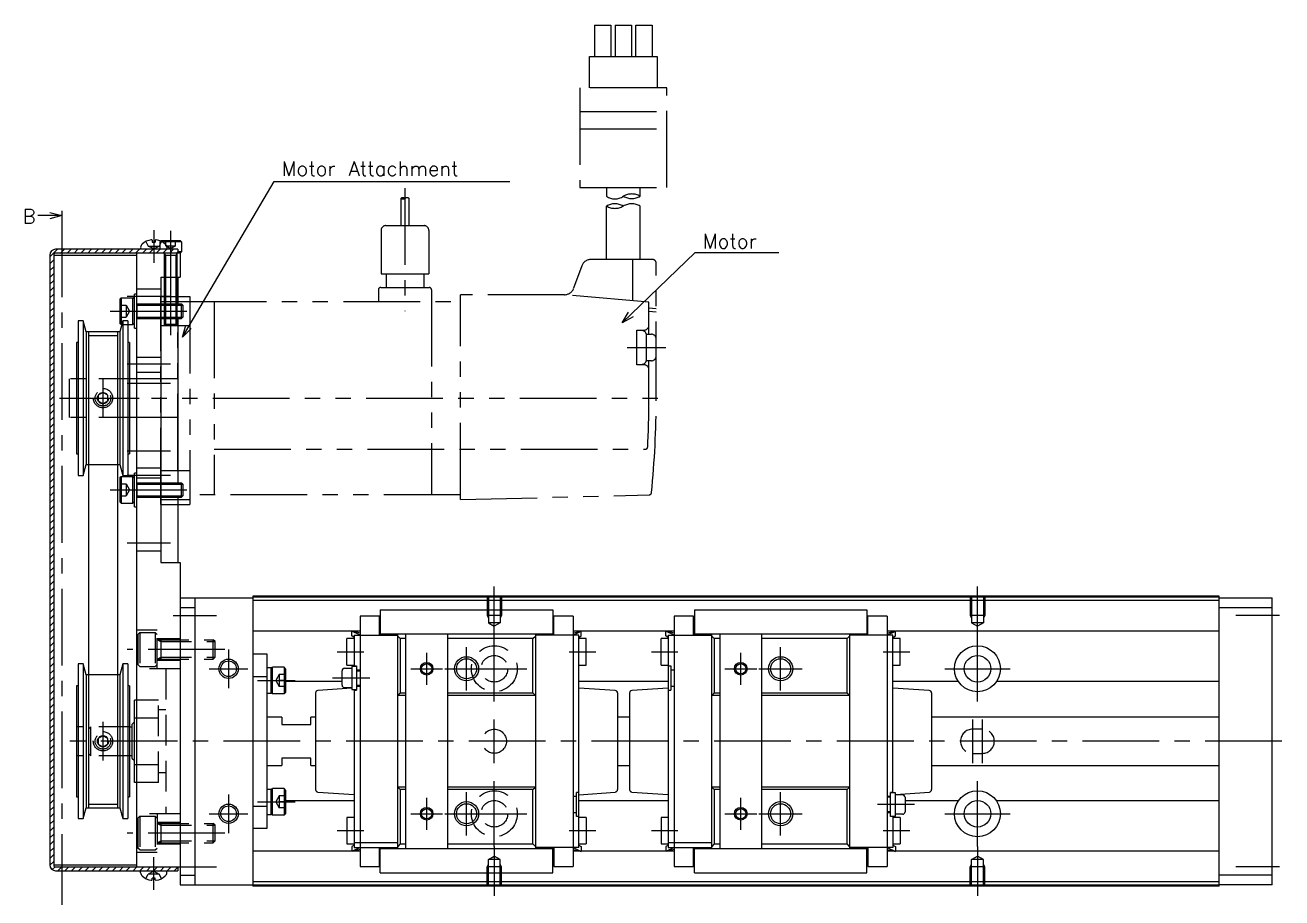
# Model space of a CAD drawing. Extents: x -2 to 451, y -8 to 279.
# Drawn here: x 187.6 to 447.8, y 98.9 to 279.5 of the extents above; entities that cross this region are included whole.
import ezdxf

# ---------------------------------------------------------------- set-up
doc = ezdxf.new("R2010")
doc.units = 0
doc.header["$LTSCALE"] = 0.5
for name, pattern in [('CENTER', [50.8, 31.75, -6.35, 6.35, -6.35]), ('DASHED', [19.05, 12.7, -6.35]), ('PHANTOM', [63.5, 31.75, -6.35, 6.35, -6.35, 6.35, -6.35])]:
    doc.linetypes.add(name, pattern=pattern)
for name, color, linetype in [('MSM_CENTER', 1, 'CENTER'), ('MSM_CONTINUOUS', 7, 'CONTINUOUS'), ('MSM_DASHED', 4, 'DASHED'), ('MSM_IMAGINARY', 6, 'PHANTOM'), ('MSM_NARROW', 5, 'CONTINUOUS'), ('MSM_PART_NUMBER', 7, 'CONTINUOUS')]:
    doc.layers.add(name, color=color, linetype=linetype)
doc.styles.get("Standard").update_dxf_attribs({"font": 'txt.shx', "height": 3, "bigfont": 'bigfont.shx'})

msp = doc.modelspace()

# ---------------------------------------------------------------- linework, layer by layer
at = {"layer": 'MSM_CENTER'}
for p, q in [((195.26, 239.06), (195.26, 97.3)), ((214.26, 237.06), (214.26, 230.3)), ((217.76, 236.9), (217.76, 215.3)), ((217.76, 223.3), (208.76, 223.3)), ((205.26, 220.3), (222.26, 220.3)), ((217.76, 209.3), (208.76, 209.3)), ((203.76, 206.3), (203.76, 198.3)), ((217.76, 205.3), (208.76, 205.3)), ((196.26, 202.3), (211.26, 202.3)), ((217.76, 191.3), (208.76, 191.3)), ((217.76, 186.3), (208.76, 186.3)), ((205.26, 183.3), (222.26, 183.3)), ((217.76, 172.3), (208.76, 172.3)), ((284.76, 153.09), (284.76, 163.3)), ((384.76, 153.09), (384.76, 163.3)), ((218.26, 157.3), (227.26, 157.3)), ((447.26, 157.3), (438.26, 157.3)), ((284.76, 139.55), (284.76, 153.05)), ((384.76, 139.55), (384.76, 153.05)), ((228.96, 150.3), (208.76, 150.3)), ((229.76, 150.3), (229.76, 142.3)), ((252.26, 149.8), (257.76, 149.8)), ((270.76, 143), (270.76, 149.6)), ((279.01, 141.8), (279.01, 150.8)), ((300.26, 149.8), (305.76, 149.8)), ((317.26, 149.8), (322.76, 149.8)), ((335.76, 143), (335.76, 149.6)), ((344.01, 141.8), (344.01, 150.8)), ((365.26, 149.8), (370.76, 149.8)), ((225.76, 146.3), (233.76, 146.3)), ((267.46, 146.3), (274.06, 146.3)), ((274.51, 146.3), (283.51, 146.3)), ((278.01, 146.3), (291.51, 146.3)), ((332.46, 146.3), (339.06, 146.3)), ((339.51, 146.3), (348.51, 146.3)), ((378.01, 146.3), (391.51, 146.3)), ((235.76, 143.86), (243.56, 143.86)), ((251.26, 144.4), (258.96, 144.4)), ((203.76, 135.3), (203.76, 127.3)), ((284.76, 126.8), (284.76, 135.8)), ((383.76, 135.8), (383.76, 126.8)), ((385.76, 135.8), (385.76, 126.8)), ((447.76, 131.3), (196.26, 131.3)), ((284.76, 109.55), (284.76, 123.05)), ((384.76, 109.55), (384.76, 123.05)), ((229.76, 120.3), (229.76, 112.3)), ((279.01, 111.8), (279.01, 120.8)), ((344.01, 111.8), (344.01, 120.8)), ((235.76, 118.74), (243.56, 118.74)), ((270.76, 113), (270.76, 119.6)), ((335.76, 113), (335.76, 119.6)), ((371.76, 118.2), (364.06, 118.2)), ((225.76, 116.3), (233.76, 116.3)), ((267.46, 116.3), (274.06, 116.3)), ((274.51, 116.3), (283.51, 116.3)), ((278.01, 116.3), (291.51, 116.3)), ((332.46, 116.3), (339.06, 116.3)), ((339.51, 116.3), (348.51, 116.3)), ((378.01, 116.3), (391.51, 116.3)), ((228.96, 112.3), (208.76, 112.3)), ((252.26, 112.8), (257.76, 112.8)), ((300.26, 112.8), (305.76, 112.8)), ((317.26, 112.8), (322.76, 112.8)), ((365.26, 112.8), (370.76, 112.8)), ((284.76, 109.51), (284.76, 99.3)), ((384.76, 109.51), (384.76, 99.3)), ((214.26, 100.54), (214.26, 107.3)), ((218.26, 105.3), (227.26, 105.3)), ((447.26, 105.3), (438.26, 105.3))]:
    msp.add_line(p, q, dxfattribs=at)
at = {"layer": 'MSM_CONTINUOUS'}
for p, q in [((195.26, 240.06), (190.26, 240.06)), ((192.76, 240.73), (195.26, 240.06)), ((195.26, 240.06), (192.76, 239.39)), ((195.26, 241.06), (195.26, 239.06)), ((213.93, 234.98), (213.95, 234.6)), ((213.95, 234.6), (214.58, 234.6)), ((214.59, 234.98), (214.58, 234.6)), ((215.67, 234.81), (215.76, 234.9)), ((215.76, 234.9), (219.76, 234.9)), ((220.01, 234.65), (215.98, 234.65)), ((219.76, 234.9), (220.01, 234.65)), ((220.01, 234.65), (220.01, 232.55)), ((192.76, 231.9), (192.76, 105.7)), ((193.56, 231.9), (193.56, 105.7)), ((193.56, 231.9), (210.76, 231.9)), ((219.26, 233.1), (193.96, 233.1)), ((219.76, 232.3), (193.96, 232.3)), ((210.76, 105.3), (210.76, 232.3)), ((211.55, 233.5), (211.51, 233.1)), ((216.98, 233.5), (217.01, 233.1)), ((219.26, 233.1), (219.26, 232.3)), ((220.01, 232.55), (219.26, 232.55)), ((219.76, 232.3), (220.01, 232.55)), ((219.76, 232.3), (219.76, 227.3)), ((215.76, 227.3), (215.76, 168.3)), ((215.76, 227.3), (219.76, 227.3)), ((216.46, 227.3), (216.46, 221.8)), ((219.06, 227.3), (219.06, 221.8)), ((219.26, 227.3), (219.26, 221.8)), ((210.76, 223.8), (210.26, 223.8)), ((210.26, 216.8), (210.26, 223.8)), ((207.26, 222.75), (207.56, 223.05)), ((207.26, 222.75), (207.26, 217.85)), ((207.56, 223.05), (209.96, 223.05)), ((207.56, 223.05), (207.56, 217.55)), ((210.26, 222.75), (209.96, 223.05)), ((209.96, 217.55), (209.96, 223.05)), ((215.76, 221.8), (219.99, 221.8)), ((219.99, 218.8), (219.99, 221.8)), ((219.99, 221.8), (220.26, 221.53)), ((220.26, 221.53), (220.26, 219.07)), ((215.76, 218.8), (219.99, 218.8)), ((216.46, 218.8), (216.46, 217.54)), ((219.06, 218.8), (219.06, 217.54)), ((219.26, 218.8), (219.26, 184.8)), ((220.26, 219.07), (219.99, 218.8)), ((198.62, 218.3), (198.62, 186.3)), ((199.66, 218.3), (198.62, 218.3)), ((199.66, 218.3), (199.66, 186.3)), ((200.26, 216.05), (199.66, 218.3)), ((200.26, 216.05), (200.26, 188.55)), ((207.26, 216.05), (200.26, 216.05)), ((200.76, 216.05), (200.76, 117.55)), ((206.76, 216.05), (206.76, 117.55)), ((207.86, 218.3), (207.26, 216.05)), ((207.56, 217.55), (207.26, 217.85)), ((207.26, 216.05), (207.26, 188.55)), ((207.56, 217.55), (207.66, 217.55)), ((207.86, 218.3), (207.86, 186.3)), ((208.9, 218.3), (207.86, 218.3)), ((208.9, 218.3), (208.9, 186.3)), ((208.9, 217.55), (209.96, 217.55)), ((210.26, 217.85), (209.96, 217.55)), ((210.26, 216.8), (210.76, 216.8)), ((219.06, 217.54), (216.46, 217.54)), ((216.7, 217.3), (216.46, 217.54)), ((218.82, 217.3), (216.7, 217.3)), ((218.82, 217.3), (219.06, 217.54)), ((198.26, 213.8), (198.26, 190.8)), ((198.62, 213.8), (198.26, 213.8)), ((209.26, 213.8), (208.9, 213.8)), ((209.26, 213.8), (209.26, 190.8)), ((198.26, 190.8), (198.62, 190.8)), ((208.9, 190.8), (209.26, 190.8)), ((199.66, 186.3), (200.26, 188.55)), ((200.26, 188.55), (200.76, 188.55)), ((206.76, 188.55), (207.26, 188.55)), ((207.26, 188.55), (207.86, 186.3)), ((198.62, 186.3), (199.66, 186.3)), ((207.26, 185.75), (207.56, 186.05)), ((207.26, 185.75), (207.26, 180.85)), ((207.56, 186.05), (209.96, 186.05)), ((207.56, 186.05), (207.56, 180.55)), ((207.86, 186.3), (208.9, 186.3)), ((210.26, 185.75), (209.96, 186.05)), ((209.96, 180.55), (209.96, 186.05)), ((210.76, 186.8), (210.26, 186.8)), ((210.26, 179.8), (210.26, 186.8)), ((215.76, 184.8), (219.99, 184.8)), ((219.99, 181.8), (219.99, 184.8)), ((219.99, 184.8), (220.26, 184.53)), ((220.26, 184.53), (220.26, 182.07)), ((207.56, 180.55), (207.26, 180.85)), ((207.56, 180.55), (209.96, 180.55)), ((210.26, 180.85), (209.96, 180.55)), ((210.26, 179.8), (210.76, 179.8)), ((215.76, 181.8), (219.99, 181.8)), ((219.26, 181.8), (219.26, 168.3)), ((220.26, 182.07), (219.99, 181.8)), ((215.76, 168.3), (219.76, 168.3)), ((219.76, 168.3), (219.76, 101.6)), ((434.76, 161.3), (234.76, 161.3)), ((234.76, 161.3), (234.76, 101.3)), ((434.76, 101.3), (434.76, 161.3)), ((219.76, 161), (234.76, 161)), ((219.76, 159), (222.76, 159)), ((222.76, 161), (222.76, 101.6)), ((434.76, 161.1), (234.76, 161.1)), ((434.76, 160.4), (234.76, 160.4)), ((434.76, 161), (445.76, 161)), ((434.76, 159), (445.76, 159)), ((445.76, 101.6), (445.76, 161)), ((256.96, 157.2), (256.96, 105.4)), ((260.96, 157.2), (256.96, 157.2)), ((260.96, 153.25), (260.96, 157.2)), ((261.16, 158.52), (296.86, 158.52)), ((261.16, 158.52), (261.16, 153.55)), ((296.86, 158.52), (296.86, 153.55)), ((301.06, 157.2), (297.06, 157.2)), ((297.06, 153.25), (297.06, 157.2)), ((301.06, 157.2), (301.06, 105.4)), ((321.96, 157.2), (321.96, 105.4)), ((325.96, 157.2), (321.96, 157.2)), ((325.96, 153.25), (325.96, 157.2)), ((326.16, 158.52), (361.86, 158.52)), ((326.16, 158.52), (326.16, 153.55)), ((361.86, 158.52), (361.86, 153.55)), ((362.06, 153.25), (362.06, 157.2)), ((366.06, 157.2), (362.06, 157.2)), ((366.06, 157.2), (366.06, 105.4)), ((255.26, 154.05), (234.76, 154.05)), ((255.26, 153.1), (255.26, 154.1)), ((256.96, 153.25), (255.26, 154.1)), ((256.96, 154.05), (255.36, 154.05)), ((256.96, 153.67), (255.46, 154.05)), ((260.96, 153.55), (296.86, 153.55)), ((264.76, 109.05), (264.76, 153.55)), ((266.41, 153.55), (266.41, 109.05)), ((275.11, 109.05), (275.11, 153.55)), ((293.26, 153.55), (293.26, 109.05)), ((301.06, 153.25), (302.76, 154.1)), ((302.66, 154.05), (301.06, 154.05)), ((301.06, 153.67), (302.56, 154.05)), ((302.76, 153.1), (302.76, 154.1)), ((320.26, 154.05), (302.76, 154.05)), ((321.96, 153.25), (320.26, 154.1)), ((320.26, 153.1), (320.26, 154.1)), ((321.96, 154.05), (320.36, 154.05)), ((321.96, 153.67), (320.46, 154.05)), ((325.96, 153.55), (361.86, 153.55)), ((329.76, 109.05), (329.76, 153.55)), ((331.41, 153.55), (331.41, 109.05)), ((340.11, 109.05), (340.11, 153.55)), ((358.26, 153.55), (358.26, 109.05)), ((366.06, 153.25), (367.76, 154.1)), ((366.06, 153.67), (367.56, 154.05)), ((367.66, 154.05), (366.06, 154.05)), ((367.76, 153.1), (367.76, 154.1)), ((434.76, 154.05), (367.76, 154.05)), ((254.26, 147.05), (254.26, 152.55)), ((255.76, 152.55), (254.26, 152.55)), ((255.76, 152.8), (255.26, 153.1)), ((255.76, 153.25), (255.76, 146.8)), ((255.76, 153.25), (264.76, 153.25)), ((264.76, 153.05), (265.26, 152.55)), ((265.26, 152.55), (265.26, 141.3)), ((266.41, 152.55), (265.26, 152.55)), ((292.76, 152.55), (275.11, 152.55)), ((292.76, 152.55), (293.26, 153.05)), ((292.76, 141.3), (292.76, 152.55)), ((302.26, 153.25), (293.26, 153.25)), ((302.26, 109.35), (302.26, 153.25)), ((302.26, 152.8), (302.76, 153.1)), ((303.76, 152.55), (302.26, 152.55)), ((303.76, 147.05), (303.76, 152.55)), ((319.26, 147.05), (319.26, 152.55)), ((320.76, 152.55), (319.26, 152.55)), ((320.76, 152.8), (320.26, 153.1)), ((320.76, 153.25), (320.76, 109.35)), ((320.76, 153.25), (329.76, 153.25)), ((329.76, 153.05), (330.26, 152.55)), ((331.41, 152.55), (330.26, 152.55)), ((330.26, 152.55), (330.26, 141.3)), ((357.76, 152.55), (340.11, 152.55)), ((357.76, 152.55), (358.26, 153.05)), ((357.76, 141.3), (357.76, 152.55)), ((367.26, 153.25), (358.26, 153.25)), ((367.26, 120.6), (367.26, 153.25)), ((367.26, 152.8), (367.76, 153.1)), ((368.76, 152.55), (367.26, 152.55)), ((368.76, 147.05), (368.76, 152.55)), ((237.76, 149.3), (234.76, 149.3)), ((237.76, 113.3), (237.76, 149.3)), ((198.62, 147.3), (198.62, 115.3)), ((199.66, 147.3), (198.62, 147.3)), ((199.66, 147.3), (199.66, 115.3)), ((200.26, 145.05), (199.66, 147.3)), ((207.86, 147.3), (207.26, 145.05)), ((207.86, 147.3), (207.86, 115.3)), ((208.9, 147.3), (207.86, 147.3)), ((208.9, 147.3), (208.9, 115.3)), ((238.56, 146.46), (237.76, 146.46)), ((238.56, 146.31), (238.86, 146.61)), ((238.56, 141.26), (238.56, 146.46)), ((238.86, 141.11), (238.86, 146.61)), ((241.26, 146.61), (238.86, 146.61)), ((241.26, 146.61), (241.26, 141.11)), ((241.56, 146.31), (241.26, 146.61)), ((241.56, 146.31), (241.56, 141.41)), ((253.26, 142.9), (253.26, 145.9)), ((253.76, 146.4), (255.26, 146.4)), ((254.26, 147.05), (255.76, 147.05)), ((256.26, 146.8), (255.26, 146.8)), ((255.26, 146.8), (255.26, 142)), ((255.76, 146.9), (256.26, 146.9)), ((256.26, 146.9), (256.26, 141.9)), ((256.26, 146.1), (256.96, 146.1)), ((256.26, 145.9), (256.96, 145.9)), ((302.26, 147.05), (303.76, 147.05)), ((319.26, 147.05), (320.76, 147.05)), ((320.76, 146.9), (321.26, 146.9)), ((321.26, 146.9), (321.26, 141.9)), ((321.26, 146.1), (321.96, 146.1)), ((367.26, 147.05), (368.76, 147.05)), ((200.26, 145.05), (200.26, 117.55)), ((200.76, 145.05), (200.26, 145.05)), ((207.26, 145.05), (206.76, 145.05)), ((207.26, 145.05), (207.26, 117.55)), ((234.76, 144.72), (237.76, 144.72)), ((253.26, 143.66), (241.56, 143.66)), ((320.76, 143.66), (302.26, 143.66)), ((380.81, 143.66), (367.26, 143.66)), ((434.76, 143.66), (388.71, 143.66)), ((198.26, 142.8), (198.26, 119.8)), ((198.62, 142.8), (198.26, 142.8)), ((209.26, 142.8), (208.9, 142.8)), ((209.26, 142.8), (209.26, 119.8)), ((237.76, 141.26), (238.56, 141.26)), ((238.56, 141.41), (238.86, 141.11)), ((241.26, 141.11), (238.86, 141.11)), ((241.26, 141.11), (241.56, 141.41)), ((247.76, 141.3), (247.76, 121.3)), ((255.26, 142.27), (248.23, 141.8)), ((253.76, 142.4), (255.26, 142.4)), ((255.26, 142), (256.26, 142)), ((255.76, 142), (255.76, 109.35)), ((255.76, 141.9), (256.26, 141.9)), ((256.26, 142.9), (256.96, 142.9)), ((256.26, 142.7), (256.96, 142.7)), ((265.26, 141.3), (264.76, 140.8)), ((266.41, 140.8), (264.76, 140.8)), ((265.26, 141.3), (266.41, 141.3)), ((275.11, 141.3), (292.76, 141.3)), ((293.26, 140.8), (275.11, 140.8)), ((293.26, 140.8), (292.76, 141.3)), ((309.79, 141.8), (302.26, 142.3)), ((310.26, 141.3), (310.26, 121.3)), ((312.76, 141.3), (312.76, 121.3)), ((320.76, 142.3), (313.23, 141.8)), ((320.76, 141.9), (321.26, 141.9)), ((321.26, 142.7), (321.96, 142.7)), ((330.26, 141.3), (329.76, 140.8)), ((331.41, 140.8), (329.76, 140.8)), ((330.26, 141.3), (331.41, 141.3)), ((340.11, 141.3), (357.76, 141.3)), ((358.26, 140.8), (340.11, 140.8)), ((358.26, 140.8), (357.76, 141.3)), ((374.79, 141.8), (367.26, 142.3)), ((375.26, 141.3), (375.26, 121.3)), ((210.26, 122.8), (210.26, 139.8)), ((210.76, 139.8), (210.26, 139.8)), ((210.26, 135.3), (209.76, 134.8)), ((210.26, 136.12), (210.76, 136.12)), ((240.76, 136.3), (237.76, 136.3)), ((240.76, 136.3), (240.76, 134.8)), ((247.76, 136.3), (246.76, 136.3)), ((246.76, 134.8), (246.76, 136.3)), ((312.76, 136.3), (310.26, 136.3)), ((434.76, 136.3), (375.26, 136.3)), ((209.26, 134.3), (209.76, 134.3)), ((209.76, 134.8), (209.76, 127.8)), ((240.76, 134.8), (246.76, 134.8)), ((209.76, 128.3), (209.26, 128.3)), ((209.76, 127.8), (210.26, 127.3)), ((246.76, 127.8), (240.76, 127.8)), ((240.76, 127.8), (240.76, 126.3)), ((246.76, 126.3), (246.76, 127.8)), ((210.26, 126.48), (210.76, 126.48)), ((237.76, 126.3), (240.76, 126.3)), ((246.76, 126.3), (247.76, 126.3)), ((310.26, 126.3), (312.76, 126.3)), ((375.26, 126.3), (434.76, 126.3)), ((210.76, 122.8), (210.26, 122.8)), ((198.26, 119.8), (198.62, 119.8)), ((208.9, 119.8), (209.26, 119.8)), ((238.56, 121.34), (237.76, 121.34)), ((238.56, 121.19), (238.86, 121.49)), ((238.56, 116.14), (238.56, 121.34)), ((238.86, 115.99), (238.86, 121.49)), ((241.26, 121.49), (238.86, 121.49)), ((241.56, 121.19), (241.26, 121.49)), ((241.26, 121.49), (241.26, 115.99)), ((241.56, 121.19), (241.56, 116.29)), ((248.23, 120.8), (255.76, 120.3)), ((264.76, 121.8), (265.26, 121.3)), ((266.41, 121.8), (264.76, 121.8)), ((265.26, 121.3), (265.26, 110.05)), ((266.41, 121.3), (265.26, 121.3)), ((293.26, 121.8), (275.11, 121.8)), ((292.76, 121.3), (275.11, 121.3)), ((292.76, 121.3), (293.26, 121.8)), ((292.76, 110.05), (292.76, 121.3)), ((301.76, 119.9), (301.06, 119.9)), ((302.26, 120.7), (301.76, 120.7)), ((301.76, 115.7), (301.76, 120.7)), ((302.26, 120.23), (309.8, 120.8)), ((313.23, 120.8), (320.76, 120.3)), ((331.41, 121.8), (329.76, 121.8)), ((329.76, 121.8), (330.26, 121.3)), ((331.41, 121.3), (330.26, 121.3)), ((330.26, 121.3), (330.26, 110.05)), ((358.26, 121.8), (340.11, 121.8)), ((357.76, 121.3), (340.11, 121.3)), ((357.76, 121.3), (358.26, 121.8)), ((357.76, 110.05), (357.76, 121.3)), ((366.76, 119.9), (366.06, 119.9)), ((366.76, 119.7), (366.06, 119.7)), ((367.26, 120.7), (366.76, 120.7)), ((366.76, 115.7), (366.76, 120.7)), ((367.76, 120.6), (366.76, 120.6)), ((367.76, 120.27), (374.8, 120.8)), ((367.76, 115.8), (367.76, 120.6)), ((369.26, 120.2), (367.76, 120.2)), ((369.76, 119.7), (369.76, 116.7)), ((199.66, 115.3), (200.26, 117.55)), ((200.26, 117.55), (207.26, 117.55)), ((207.26, 117.55), (207.86, 115.3)), ((234.76, 117.88), (237.76, 117.88)), ((255.81, 118.94), (241.56, 118.94)), ((320.76, 118.94), (302.26, 118.94)), ((380.81, 118.94), (369.76, 118.94)), ((434.76, 118.94), (388.71, 118.94)), ((198.62, 115.3), (199.66, 115.3)), ((207.86, 115.3), (208.9, 115.3)), ((237.76, 116.14), (238.56, 116.14)), ((238.56, 116.29), (238.86, 115.99)), ((241.26, 115.99), (238.86, 115.99)), ((241.26, 115.99), (241.56, 116.29)), ((254.26, 115.55), (254.26, 110.05)), ((255.76, 115.55), (254.26, 115.55)), ((301.76, 116.5), (301.06, 116.5)), ((302.26, 115.7), (301.76, 115.7)), ((303.76, 115.55), (302.26, 115.55)), ((303.76, 115.55), (303.76, 110.05)), ((320.76, 115.55), (319.26, 115.55)), ((319.26, 115.55), (319.26, 110.05)), ((366.76, 116.7), (366.06, 116.7)), ((366.76, 116.5), (366.06, 116.5)), ((366.76, 115.8), (367.76, 115.8)), ((367.26, 115.7), (366.76, 115.7)), ((367.26, 115.8), (367.26, 109.35)), ((368.76, 115.55), (367.26, 115.55)), ((369.26, 116.2), (367.76, 116.2)), ((368.76, 115.55), (368.76, 110.05)), ((234.76, 113.3), (237.76, 113.3)), ((254.26, 110.05), (255.76, 110.05)), ((255.76, 109.8), (255.26, 109.5)), ((255.26, 109.5), (255.26, 108.5)), ((256.96, 109.35), (255.26, 108.5)), ((255.76, 110.35), (264.76, 110.35)), ((255.76, 109.35), (264.76, 109.35)), ((260.96, 105.4), (260.96, 109.35)), ((265.26, 110.05), (264.76, 109.55)), ((265.26, 110.05), (266.41, 110.05)), ((275.11, 110.05), (292.76, 110.05)), ((293.26, 109.55), (292.76, 110.05)), ((302.26, 109.35), (293.26, 109.35)), ((297.06, 109.35), (297.06, 105.4)), ((301.06, 109.35), (302.76, 108.5)), ((302.26, 110.05), (303.76, 110.05)), ((302.26, 109.8), (302.76, 109.5)), ((302.76, 109.5), (302.76, 108.5)), ((319.26, 110.05), (320.76, 110.05)), ((320.76, 109.8), (320.26, 109.5)), ((320.26, 109.5), (320.26, 108.5)), ((321.96, 109.35), (320.26, 108.5)), ((320.76, 110.35), (329.76, 110.35)), ((320.76, 109.35), (329.76, 109.35)), ((325.96, 105.4), (325.96, 109.35)), ((330.26, 110.05), (329.76, 109.55)), ((330.26, 110.05), (331.41, 110.05)), ((340.11, 110.05), (357.76, 110.05)), ((358.26, 109.55), (357.76, 110.05)), ((367.26, 109.35), (358.26, 109.35)), ((362.06, 109.35), (362.06, 105.4)), ((366.06, 109.35), (367.76, 108.5)), ((367.26, 110.05), (368.76, 110.05)), ((367.26, 109.8), (367.76, 109.5)), ((367.76, 109.5), (367.76, 108.5)), ((255.26, 108.55), (234.76, 108.55)), ((256.96, 108.55), (255.36, 108.55)), ((256.96, 108.92), (255.46, 108.55)), ((297.06, 109.05), (260.96, 109.05)), ((261.16, 104.08), (261.16, 109.05)), ((296.86, 104.08), (296.86, 109.05)), ((301.06, 108.92), (302.56, 108.55)), ((302.66, 108.55), (301.06, 108.55)), ((320.26, 108.55), (302.76, 108.55)), ((321.96, 108.55), (320.36, 108.55)), ((321.96, 108.92), (320.46, 108.55)), ((362.06, 109.05), (325.96, 109.05)), ((326.16, 104.08), (326.16, 109.05)), ((361.86, 104.08), (361.86, 109.05)), ((366.06, 108.92), (367.56, 108.55)), ((367.66, 108.55), (366.06, 108.55)), ((434.76, 108.55), (367.76, 108.55)), ((193.56, 105.7), (210.76, 105.7)), ((193.96, 105.3), (219.76, 105.3)), ((193.96, 104.5), (219.26, 104.5)), ((211.55, 104.1), (211.51, 104.5)), ((216.98, 104.1), (217.01, 104.5)), ((219.26, 105.3), (219.26, 104.5)), ((256.96, 105.4), (260.96, 105.4)), ((261.16, 106.55), (260.96, 106.55)), ((261.16, 104.08), (296.86, 104.08)), ((297.06, 106.55), (296.86, 106.55)), ((297.06, 105.4), (301.06, 105.4)), ((321.96, 105.4), (325.96, 105.4)), ((326.16, 106.55), (325.96, 106.55)), ((326.16, 104.08), (361.86, 104.08)), ((362.06, 106.55), (361.86, 106.55)), ((362.06, 105.4), (366.06, 105.4)), ((213.93, 102.62), (213.95, 103)), ((214.58, 103), (213.95, 103)), ((214.59, 102.62), (214.58, 103)), ((219.76, 103.6), (222.76, 103.6)), ((219.76, 101.6), (234.76, 101.6)), ((434.76, 102.2), (234.76, 102.2)), ((434.76, 101.5), (234.76, 101.5)), ((445.76, 103.6), (434.76, 103.6)), ((445.76, 101.6), (434.76, 101.6)), ((434.76, 101.3), (234.76, 101.3))]:
    msp.add_line(p, q, dxfattribs=at)
for centre, radius in [((384.76, 146.3), 4.75), ((279.01, 146.3), 2.07), ((344.01, 146.3), 2.07), ((384.76, 146.3), 2.75), ((229.76, 146.3), 1.62), ((270.76, 146.3), 1.06), ((335.76, 146.3), 1.06), ((384.76, 116.3), 4.75), ((229.76, 116.3), 1.62), ((270.76, 116.3), 1.06), ((279.01, 116.3), 2.07), ((335.76, 116.3), 1.06), ((344.01, 116.3), 2.07), ((384.76, 116.3), 2.75)]:
    msp.add_circle(centre, radius, dxfattribs=at)
for centre, radius, start, end in [((212.54, 233.42), 1, 133.4267, 175), ((214.26, 231.6), 3.5, 98.5396, 133.4267), ((213.73, 234.78), 0.284, 44.1872, 87.0617), ((214.8, 234.78), 0.284, 92.9383, 135.8128), ((214.26, 231.6), 3.5, 46.5733, 81.4604), ((215.98, 233.42), 1, 5, 46.5733), ((193.96, 231.9), 1.2, 90, 180), ((193.96, 231.9), 0.4, 90, 180), ((253.76, 145.9), 0.5, 90, 180), ((248.26, 141.3), 0.5, 93.8066, 180), ((253.76, 142.9), 0.5, 180, 270), ((309.76, 141.3), 0.5, 0, 86.1934), ((313.26, 141.3), 0.5, 93.8066, 180), ((374.76, 141.3), 0.5, 0, 86.1934), ((248.26, 121.3), 0.5, 180, 266.1934), ((309.76, 121.3), 0.5, 274.3133, 0), ((313.26, 121.3), 0.5, 180, 266.1934), ((369.26, 119.7), 0.5, 0, 90), ((374.76, 121.3), 0.5, 274.3133, 0), ((369.26, 116.7), 0.5, 270, 0), ((193.96, 105.7), 1.2, 180, 270), ((193.96, 105.7), 0.4, 180, 270), ((212.54, 104.18), 1, 185, 226.5733), ((215.98, 104.18), 1, 313.4267, 355), ((214.26, 106), 3.5, 226.5733, 261.4604), ((213.73, 102.82), 0.284, 272.9383, 315.8128), ((214.8, 102.82), 0.284, 224.1872, 267.0617), ((214.26, 106), 3.5, 278.5396, 313.4267)]:
    msp.add_arc(centre, radius, start, end, dxfattribs=at)
at = {"layer": 'MSM_DASHED'}
for p, q in [((212.65, 234.71), (213.12, 233.77)), ((215.87, 234.71), (215.41, 233.77)), ((215.51, 234.65), (215.67, 234.81)), ((215.51, 234.65), (215.51, 233.1)), ((215.98, 234.65), (215.51, 234.65)), ((216.76, 233.8), (216.76, 234.9)), ((217.76, 234.9), (217.76, 233.8)), ((218.76, 233.8), (218.76, 234.9)), ((214.26, 233.17), (213.12, 233.77)), ((213.12, 233.77), (215.41, 233.77)), ((214.26, 233.17), (215.41, 233.77)), ((216.46, 232.2), (216.46, 227.3)), ((219.06, 231.81), (216.46, 231.81)), ((216.7, 231.81), (216.7, 227.3)), ((216.76, 233.8), (218.76, 233.8)), ((217.76, 233.22), (216.76, 233.8)), ((218.76, 233.8), (217.76, 233.22)), ((218.82, 231.81), (218.82, 227.3)), ((219.06, 232.2), (219.06, 227.3)), ((210.76, 224.9), (215.76, 224.9)), ((207.26, 221.55), (208.56, 221.55)), ((208.56, 221.55), (208.56, 219.05)), ((208.56, 221.55), (209.28, 220.3)), ((210.76, 221.8), (215.76, 221.8)), ((210.76, 221.55), (210.8, 221.53)), ((210.8, 221.8), (210.8, 218.8)), ((210.8, 221.53), (215.76, 221.53)), ((207.26, 220.3), (208.56, 220.3)), ((207.26, 219.05), (208.56, 219.05)), ((209.28, 220.3), (208.56, 219.05)), ((210.76, 219.05), (210.8, 219.07)), ((210.76, 218.8), (215.76, 218.8)), ((210.8, 219.07), (215.76, 219.07)), ((207.66, 217.55), (208.9, 217.55)), ((200.76, 215.29), (206.76, 215.29)), ((210.76, 210.8), (215.76, 210.8)), ((209.26, 206.3), (198.26, 206.3)), ((210.76, 207.7), (215.76, 207.7)), ((203.76, 203.45), (202.76, 202.88)), ((204.76, 202.88), (203.76, 203.45)), ((202.76, 202.88), (202.76, 201.72)), ((202.76, 201.72), (203.76, 201.15)), ((203.76, 201.15), (204.76, 201.72)), ((204.76, 201.72), (204.76, 202.88)), ((209.26, 198.3), (198.26, 198.3)), ((200.76, 188.55), (206.76, 188.55)), ((210.76, 187.9), (215.76, 187.9)), ((210.76, 185.8), (215.76, 185.8)), ((210.76, 184.8), (215.76, 184.8)), ((210.8, 184.8), (210.8, 181.8)), ((207.26, 184.55), (208.56, 184.55)), ((207.26, 183.3), (208.56, 183.3)), ((208.56, 184.55), (208.56, 182.05)), ((208.56, 184.55), (209.28, 183.3)), ((209.28, 183.3), (208.56, 182.05)), ((210.76, 184.55), (210.8, 184.53)), ((210.8, 184.53), (215.76, 184.53)), ((207.26, 182.05), (208.56, 182.05)), ((210.76, 182.05), (210.8, 182.07)), ((210.76, 181.8), (215.76, 181.8)), ((210.8, 182.07), (215.76, 182.07)), ((210.76, 170.7), (215.76, 170.7)), ((283.26, 161.3), (283.26, 157.3)), ((283.53, 161.3), (283.53, 155.8)), ((285.99, 161.3), (285.99, 155.8)), ((286.26, 161.3), (286.26, 157.3)), ((383.26, 161.3), (383.26, 157.3)), ((383.53, 161.3), (383.53, 155.8)), ((385.99, 161.3), (385.99, 155.8)), ((386.26, 161.3), (386.26, 157.3)), ((286.26, 157.3), (283.26, 157.3)), ((283.26, 157.3), (283.53, 156.83)), ((286.26, 157.3), (285.99, 156.83)), ((383.26, 157.3), (383.53, 156.83)), ((386.26, 157.3), (383.26, 157.3)), ((386.26, 157.3), (385.99, 156.83)), ((214.96, 154.3), (210.76, 154.3)), ((210.96, 153.4), (211.36, 153.8)), ((211.36, 153.8), (211.36, 146.8)), ((211.36, 153.8), (214.56, 153.8)), ((214.56, 153.8), (214.56, 146.8)), ((214.96, 153.4), (214.56, 153.8)), ((214.96, 146.3), (214.96, 154.3)), ((285.99, 155.8), (283.53, 155.8)), ((283.53, 155.8), (284.76, 155.09)), ((285.99, 155.8), (284.76, 155.09)), ((385.99, 155.8), (383.53, 155.8)), ((383.53, 155.8), (384.76, 155.09)), ((385.99, 155.8), (384.76, 155.09)), ((210.96, 153.4), (210.96, 147.2)), ((214.96, 152.55), (219.76, 152.55)), ((215.06, 152.33), (215.76, 151.92)), ((215.16, 152.3), (226.58, 152.3)), ((215.76, 152.3), (215.76, 148.3)), ((215.76, 151.92), (226.96, 151.92)), ((226.58, 148.3), (226.58, 152.3)), ((226.96, 151.92), (226.58, 152.3)), ((226.96, 148.68), (226.96, 151.92)), ((215.06, 148.27), (215.76, 148.68)), ((215.16, 148.3), (226.58, 148.3)), ((215.76, 148.68), (226.96, 148.68)), ((226.58, 148.3), (226.96, 148.68)), ((219.76, 146.3), (210.76, 146.3)), ((211.36, 146.8), (210.96, 147.2)), ((211.36, 146.8), (214.56, 146.8)), ((214.56, 146.8), (214.96, 147.2)), ((214.96, 148.05), (219.76, 148.05)), ((216.76, 146.3), (216.76, 116.3)), ((206.76, 145.05), (200.76, 145.05)), ((240.26, 145.11), (239.54, 143.86)), ((239.54, 143.86), (240.26, 142.61)), ((240.26, 145.11), (240.26, 142.61)), ((241.56, 145.11), (240.26, 145.11)), ((241.56, 143.86), (240.26, 143.86)), ((241.56, 142.61), (240.26, 142.61)), ((215.26, 139.8), (210.76, 139.8)), ((215.26, 122.8), (215.26, 139.8)), ((210.76, 136.12), (215.26, 136.12)), ((216.76, 137.8), (215.26, 137.8)), ((209.26, 134.3), (198.26, 134.3)), ((201.26, 134.3), (200.76, 133.8)), ((201.26, 128.3), (201.26, 134.3)), ((385.76, 133.8), (383.76, 133.8)), ((203.76, 132.45), (202.76, 131.88)), ((202.76, 131.88), (202.76, 130.72)), ((202.76, 130.72), (203.76, 130.15)), ((204.76, 131.88), (203.76, 132.45)), ((203.76, 130.15), (204.76, 130.72)), ((204.76, 130.72), (204.76, 131.88)), ((209.26, 128.3), (198.26, 128.3)), ((200.76, 128.8), (201.26, 128.3)), ((383.76, 128.8), (385.76, 128.8)), ((210.76, 126.48), (215.26, 126.48)), ((215.26, 122.8), (210.76, 122.8)), ((216.76, 124.8), (215.26, 124.8)), ((240.26, 119.99), (239.54, 118.74)), ((241.56, 119.99), (240.26, 119.99)), ((240.26, 119.99), (240.26, 117.49)), ((200.76, 118.31), (206.76, 118.31)), ((239.54, 118.74), (240.26, 117.49)), ((241.56, 118.74), (240.26, 118.74)), ((241.56, 117.49), (240.26, 117.49)), ((219.76, 116.3), (210.76, 116.3)), ((210.96, 115.4), (211.36, 115.8)), ((210.96, 115.4), (210.96, 109.2)), ((211.36, 115.8), (211.36, 108.8)), ((211.36, 115.8), (214.56, 115.8)), ((214.56, 115.8), (214.56, 108.8)), ((214.96, 115.4), (214.56, 115.8)), ((214.96, 116.3), (214.96, 108.3)), ((214.96, 114.55), (219.76, 114.55)), ((215.06, 114.33), (215.76, 113.92)), ((215.16, 114.3), (226.58, 114.3)), ((215.76, 114.3), (215.76, 110.3)), ((215.76, 113.92), (226.96, 113.92)), ((226.58, 110.3), (226.58, 114.3)), ((226.96, 113.92), (226.58, 114.3)), ((226.96, 110.68), (226.96, 113.92)), ((214.96, 110.05), (219.76, 110.05)), ((215.06, 110.27), (215.76, 110.68)), ((215.16, 110.3), (226.58, 110.3)), ((215.76, 110.68), (226.96, 110.68)), ((226.58, 110.3), (226.96, 110.68)), ((214.96, 108.3), (210.76, 108.3)), ((211.36, 108.8), (210.96, 109.2)), ((211.36, 108.8), (214.56, 108.8)), ((214.56, 108.8), (214.96, 109.2)), ((283.53, 106.8), (284.76, 107.51)), ((283.53, 101.3), (283.53, 106.8)), ((285.99, 106.8), (283.53, 106.8)), ((285.99, 106.8), (284.76, 107.51)), ((285.99, 101.3), (285.99, 106.8)), ((383.53, 106.8), (384.76, 107.51)), ((383.53, 101.3), (383.53, 106.8)), ((385.99, 106.8), (383.53, 106.8)), ((385.99, 106.8), (384.76, 107.51)), ((385.99, 101.3), (385.99, 106.8)), ((214.26, 104.43), (213.12, 103.83)), ((214.26, 104.43), (215.41, 103.83)), ((283.26, 105.3), (283.53, 105.77)), ((283.26, 101.3), (283.26, 105.3)), ((286.26, 105.3), (283.26, 105.3)), ((286.26, 105.3), (285.99, 105.77)), ((286.26, 101.3), (286.26, 105.3)), ((383.26, 105.3), (383.53, 105.77)), ((383.26, 101.3), (383.26, 105.3)), ((386.26, 105.3), (383.26, 105.3)), ((386.26, 105.3), (385.99, 105.77)), ((386.26, 101.3), (386.26, 105.3)), ((212.65, 102.89), (213.12, 103.83)), ((215.41, 103.83), (213.12, 103.83)), ((215.87, 102.89), (215.41, 103.83))]:
    msp.add_line(p, q, dxfattribs=at)
for centre, radius in [((203.76, 202.3), 2), ((203.76, 202.3), 1.62), ((203.76, 202.3), 1.15), ((284.76, 146.3), 4.75), ((284.76, 146.3), 2.75), ((203.76, 131.3), 2), ((203.76, 131.3), 1.62), ((284.76, 131.3), 2.5), ((203.76, 131.3), 1.15), ((284.76, 116.3), 4.75), ((284.76, 116.3), 2.75)]:
    msp.add_circle(centre, radius, dxfattribs=at)
for centre, radius, start, end in [((216.36, 232.2), 0.1, 0, 90), ((219.16, 232.2), 0.1, 90, 180), ((215.16, 152.5), 0.2, 180, 270), ((215.16, 148.1), 0.2, 90, 180), ((383.76, 131.3), 2.5, 90, 270), ((385.76, 131.3), 2.5, 270, 90), ((215.16, 114.5), 0.2, 180, 270), ((215.16, 110.1), 0.2, 90, 180)]:
    msp.add_arc(centre, radius, start, end, dxfattribs=at)
at = {"layer": 'MSM_IMAGINARY'}
for p, q in [((305.46, 279.48), (308.86, 279.48)), ((305.46, 279.48), (305.46, 272.98)), ((308.86, 279.48), (308.86, 272.98)), ((309.76, 279.48), (313.16, 279.48)), ((309.76, 279.48), (309.76, 272.98)), ((313.16, 279.48), (313.16, 272.98)), ((314.06, 279.48), (317.46, 279.48)), ((314.06, 272.98), (314.06, 279.48)), ((317.46, 279.48), (317.46, 272.98)), ((304.46, 272.98), (318.46, 272.98)), ((304.46, 266.48), (304.46, 272.98)), ((318.46, 272.98), (318.46, 266.48)), ((320.46, 266.48), (302.46, 266.48)), ((302.46, 266.48), (302.46, 245.86)), ((320.46, 245.86), (320.46, 266.48)), ((302.46, 261.63), (320.46, 261.63)), ((302.46, 258.03), (320.46, 258.03)), ((266.26, 245.75), (266.26, 220.3)), ((302.46, 245.86), (320.46, 245.86)), ((307.96, 245.86), (307.96, 244.07)), ((314.96, 244.07), (314.96, 245.86)), ((265.41, 243.64), (265.41, 238)), ((267.11, 238), (267.11, 243.64)), ((307.96, 231), (307.96, 242.04)), ((314.96, 231), (314.96, 242.04)), ((261.31, 237), (261.31, 228)), ((262.31, 238), (270.21, 238)), ((271.21, 237), (271.21, 228)), ((302.88, 229.68), (301.18, 225.02)), ((317.46, 231), (304.76, 231)), ((313.46, 222.46), (313.46, 231)), ((318.26, 202.3), (318.26, 230.2)), ((261.31, 228), (271.21, 228)), ((262.36, 228), (262.36, 225.2)), ((270.16, 228), (270.16, 225.2)), ((217.76, 225.3), (217.76, 215.3)), ((260.76, 224.7), (260.76, 222.3)), ((261.26, 225.2), (271.26, 225.2)), ((271.76, 224.7), (271.76, 182.3)), ((277.76, 181.3), (277.76, 223.7)), ((299.3, 223.7), (277.76, 223.7)), ((316.76, 222.17), (299.3, 223.7)), ((215.76, 180.3), (215.76, 223.3)), ((215.76, 223.3), (221.76, 223.3)), ((215.76, 222.3), (221.76, 222.3)), ((216.46, 223.3), (216.46, 217.3)), ((216.7, 223.3), (216.7, 217.3)), ((218.82, 223.3), (218.82, 217.3)), ((219.06, 223.3), (219.06, 217.3)), ((221.76, 223.3), (221.76, 180.3)), ((221.76, 222.3), (277.76, 222.3)), ((226.76, 222.3), (226.76, 182.3)), ((316.76, 215.53), (316.76, 222.17)), ((318.26, 220.76), (316.76, 220.89)), ((318.26, 220.06), (316.76, 220.19)), ((215.76, 217.3), (221.76, 217.3)), ((219.26, 187.3), (219.26, 217.3)), ((314.26, 216.38), (315.76, 216.38)), ((314.26, 209.18), (314.26, 216.38)), ((315.26, 216.28), (314.26, 216.28)), ((316.23, 215.53), (317.26, 215.53)), ((316.26, 210.28), (316.26, 215.28)), ((312.26, 212.78), (320.26, 212.78)), ((314.26, 209.28), (315.26, 209.28)), ((315.76, 209.18), (314.26, 209.18)), ((317.26, 210.03), (316.26, 210.03)), ((316.76, 202.3), (316.76, 210.03)), ((219.26, 206.3), (196.76, 206.3)), ((196.76, 206.3), (196.76, 198.3)), ((194.76, 202.3), (320.26, 202.3)), ((219.26, 198.3), (196.76, 198.3)), ((226.76, 191.73), (316, 191.73)), ((215.76, 187.3), (221.76, 187.3)), ((277.76, 182.3), (221.76, 182.3)), ((277.76, 181.3), (316.82, 182.29)), ((215.76, 181.3), (221.76, 181.3)), ((215.76, 180.3), (221.76, 180.3))]:
    msp.add_line(p, q, dxfattribs=at)
for centre, radius, start, end in [((313.21, 241.04), 3.5, 60.0014, 120.0014), ((265.84, 242.9), 0.85, 60.0009, 119.999), ((265.84, 244.37), 0.85, 240.001, 299.999), ((266.69, 242.9), 0.85, 59.9987, 119.999), ((309.71, 239.01), 3.5, 60.0014, 120.1319), ((309.71, 245.07), 3.5, 239.871, 300), ((309.71, 246.51), 3, 234.3132, 305.6839), ((313.21, 247.1), 3.5, 240.0015, 300.0015), ((313.21, 239.01), 3.5, 60.0637, 120), ((262.31, 237), 1, 90, 180), ((270.21, 237), 1, 360, 90), ((304.76, 229), 2, 90, 160), ((317.46, 230.2), 0.8, 360, 90), ((261.26, 224.7), 0.5, 90, 180), ((271.26, 224.7), 0.5, 360, 90), ((299.3, 225.7), 2, 270, 340), ((315.26, 215.28), 1, 360, 90), ((315.76, 217.38), 1, 270, 0), ((317.26, 214.53), 1, 360, 90), ((317.26, 211.03), 1, 270, 360), ((315.26, 210.28), 1, 270, 360), ((315.76, 208.18), 1, 1.7094, 90), ((118.26, 202.3), 198.5, 357.0836, 0), ((118.26, 202.3), 200, 354.3874, 0), ((316, 192.23), 0.5, 270, 357.0836), ((316.8, 182.79), 0.5, 271.4503, 354.3874)]:
    msp.add_arc(centre, radius, start, end, dxfattribs=at)
at = {"layer": 'MSM_NARROW'}
for p, q in [((192.76, 231.51), (194.35, 233.1)), ((194.97, 232.3), (195.77, 233.1)), ((196.38, 232.3), (197.18, 233.1)), ((197.79, 232.3), (198.59, 233.1)), ((199.21, 232.3), (200.01, 233.1)), ((200.62, 232.3), (201.42, 233.1)), ((202.04, 232.3), (202.84, 233.1)), ((203.45, 232.3), (204.25, 233.1)), ((204.87, 232.3), (205.67, 233.1)), ((206.28, 232.3), (207.08, 233.1)), ((207.69, 232.3), (208.49, 233.1)), ((209.11, 232.3), (209.91, 233.1)), ((210.52, 232.3), (211.32, 233.1)), ((211.94, 232.3), (212.74, 233.1)), ((213.35, 232.3), (214.15, 233.1)), ((214.77, 232.3), (215.57, 233.1)), ((216.18, 232.3), (216.98, 233.1)), ((216.45, 232.25), (216.7, 231.81)), ((217.59, 232.3), (218.39, 233.1)), ((219.07, 232.25), (218.82, 231.81)), ((219.01, 232.3), (219.26, 232.55)), ((192.76, 230.09), (193.56, 230.89)), ((192.76, 228.68), (193.56, 229.48)), ((192.76, 227.27), (193.56, 228.07)), ((192.76, 225.85), (193.56, 226.65)), ((216.7, 227.3), (216.7, 221.8)), ((218.82, 227.3), (218.82, 221.8)), ((192.76, 224.44), (193.56, 225.24)), ((192.76, 223.02), (193.56, 223.82)), ((192.76, 221.61), (193.56, 222.41)), ((215.76, 221.53), (220.26, 221.53)), ((192.76, 220.2), (193.56, 221)), ((192.76, 218.78), (193.56, 219.58)), ((215.76, 219.07), (220.26, 219.07)), ((216.7, 218.8), (216.7, 217.3)), ((218.82, 218.8), (218.82, 217.3)), ((192.76, 217.37), (193.56, 218.17)), ((192.76, 215.95), (193.56, 216.75)), ((192.76, 214.54), (193.56, 215.34)), ((192.76, 213.12), (193.56, 213.92)), ((192.76, 211.71), (193.56, 212.51)), ((192.76, 210.3), (193.56, 211.1)), ((192.76, 208.88), (193.56, 209.68)), ((192.76, 207.47), (193.56, 208.27)), ((192.76, 206.05), (193.56, 206.85)), ((192.76, 204.64), (193.56, 205.44)), ((192.76, 203.22), (193.56, 204.02)), ((192.76, 201.81), (193.56, 202.61)), ((192.76, 200.4), (193.56, 201.2)), ((192.76, 198.98), (193.56, 199.78)), ((192.76, 197.57), (193.56, 198.37)), ((192.76, 196.15), (193.56, 196.95)), ((192.76, 194.74), (193.56, 195.54)), ((192.76, 193.33), (193.56, 194.13)), ((192.76, 191.91), (193.56, 192.71)), ((192.76, 190.5), (193.56, 191.3)), ((192.76, 189.08), (193.56, 189.88)), ((192.76, 187.67), (193.56, 188.47)), ((192.76, 186.25), (193.56, 187.05)), ((192.76, 184.84), (193.56, 185.64)), ((192.76, 183.43), (193.56, 184.23)), ((192.76, 182.01), (193.56, 182.81)), ((215.76, 184.53), (220.26, 184.53)), ((192.76, 180.6), (193.56, 181.4)), ((192.76, 179.18), (193.56, 179.98)), ((215.76, 182.07), (220.26, 182.07)), ((192.76, 177.77), (193.56, 178.57)), ((192.76, 176.35), (193.56, 177.15)), ((192.76, 174.94), (193.56, 175.74)), ((192.76, 173.53), (193.56, 174.33)), ((192.76, 172.11), (193.56, 172.91)), ((192.76, 170.7), (193.56, 171.5)), ((192.76, 169.28), (193.56, 170.08)), ((192.76, 167.87), (193.56, 168.67)), ((192.76, 166.46), (193.56, 167.26)), ((192.76, 165.04), (193.56, 165.84)), ((192.76, 163.63), (193.56, 164.43)), ((192.76, 162.21), (193.56, 163.01)), ((192.76, 160.8), (193.56, 161.6)), ((192.76, 159.38), (193.56, 160.18)), ((192.76, 157.97), (193.56, 158.77)), ((192.76, 156.56), (193.56, 157.36)), ((192.76, 155.14), (193.56, 155.94)), ((192.76, 153.73), (193.56, 154.53)), ((192.76, 152.31), (193.56, 153.11)), ((192.76, 150.9), (193.56, 151.7)), ((192.76, 149.48), (193.56, 150.28)), ((192.76, 148.07), (193.56, 148.87)), ((192.76, 146.66), (193.56, 147.46)), ((192.76, 145.24), (193.56, 146.04)), ((192.76, 143.83), (193.56, 144.63)), ((192.76, 142.41), (193.56, 143.21)), ((192.76, 141), (193.56, 141.8)), ((192.76, 139.59), (193.56, 140.39)), ((192.76, 138.17), (193.56, 138.97)), ((192.76, 136.76), (193.56, 137.56)), ((192.76, 135.34), (193.56, 136.14)), ((192.76, 133.93), (193.56, 134.73)), ((192.76, 132.51), (193.56, 133.31)), ((192.76, 131.1), (193.56, 131.9)), ((192.76, 129.69), (193.56, 130.49)), ((192.76, 128.27), (193.56, 129.07)), ((192.76, 126.86), (193.56, 127.66)), ((192.76, 125.44), (193.56, 126.24)), ((192.76, 124.03), (193.56, 124.83)), ((192.76, 122.61), (193.56, 123.41)), ((192.76, 121.2), (193.56, 122)), ((192.76, 119.79), (193.56, 120.59)), ((192.76, 118.37), (193.56, 119.17)), ((192.76, 116.96), (193.56, 117.76)), ((192.76, 115.54), (193.56, 116.34)), ((192.76, 114.13), (193.56, 114.93)), ((192.76, 112.71), (193.56, 113.51)), ((192.76, 111.3), (193.56, 112.1)), ((192.76, 109.89), (193.56, 110.69)), ((192.76, 108.47), (193.56, 109.27)), ((192.76, 107.06), (193.56, 107.86)), ((192.76, 105.65), (193.56, 106.44)), ((193.26, 104.73), (193.85, 105.32)), ((194.45, 104.5), (195.25, 105.3)), ((195.86, 104.5), (196.66, 105.3)), ((197.27, 104.5), (198.07, 105.3)), ((198.69, 104.5), (199.49, 105.3)), ((200.1, 104.5), (200.9, 105.3)), ((201.52, 104.5), (202.32, 105.3)), ((202.93, 104.5), (203.73, 105.3)), ((204.35, 104.5), (205.15, 105.3)), ((205.76, 104.5), (206.56, 105.3)), ((207.17, 104.5), (207.97, 105.3)), ((208.59, 104.5), (209.39, 105.3)), ((210, 104.5), (210.8, 105.3)), ((211.42, 104.5), (212.22, 105.3)), ((212.83, 104.5), (213.63, 105.3)), ((214.24, 104.5), (215.04, 105.3)), ((215.66, 104.5), (216.46, 105.3)), ((217.07, 104.5), (217.87, 105.3)), ((218.49, 104.5), (219.26, 105.27))]:
    msp.add_line(p, q, dxfattribs=at)
for centre, radius in [((229.76, 146.3), 2), ((279.01, 146.3), 2.5), ((344.01, 146.3), 2.5), ((270.76, 146.3), 1.3), ((335.76, 146.3), 1.3), ((229.76, 116.3), 2), ((270.76, 116.3), 1.3), ((279.01, 116.3), 2.5), ((335.76, 116.3), 1.3), ((344.01, 116.3), 2.5)]:
    msp.add_circle(centre, radius, dxfattribs=at)
at = {"layer": 'MSM_PART_NUMBER'}
for p, q in [((220.2, 214.88), (239.16, 247.13)), ((239.16, 247.13), (287.99, 247.13)), ((311.22, 217.87), (326.36, 232.42)), ((326.36, 232.42), (343.66, 232.42)), ((311.22, 217.87), (312.56, 220.08)), ((313.48, 219.12), (311.22, 217.87)), ((220.2, 214.88), (220.89, 217.37)), ((222.04, 216.69), (220.2, 214.88))]:
    msp.add_line(p, q, dxfattribs=at)

# ---------------------------------------------------------------- texts
for s, p in [('Motor Attachment', (240.72, 248.28)), ('B', (187.14, 238.41)), ('Motor', (327.88, 233.28))]:
    msp.add_text(s, height=3, dxfattribs=at).set_placement(p)

doc.saveas('drawing.dxf')
